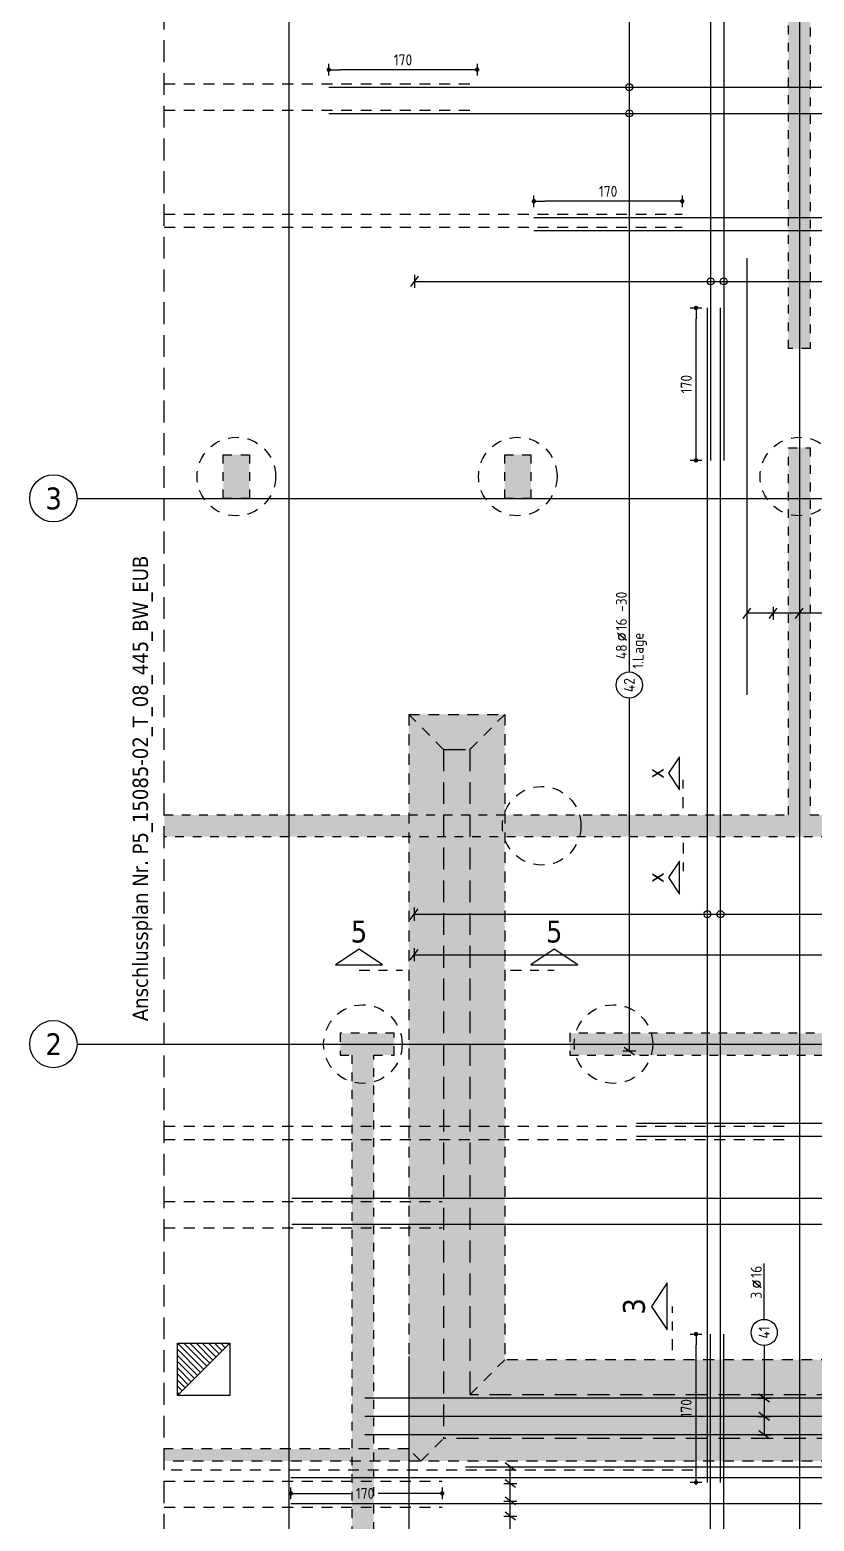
# Model space of a CAD drawing. Extents: x -101 to 101, y -52 to 90.
# Drawn here: x 22.06 to 31.05, y 18.48 to 35.56 of the extents above; entities that cross this region are included whole.
import ezdxf
from ezdxf.enums import TextEntityAlignment as Align

# ---------------------------------------------------------------- set-up
doc = ezdxf.new("R2010")
doc.units = 0
doc.header["$LTSCALE"] = 0.5
for name, pattern in [('AUSGEZOGEN', [1000.01, 1000, 0.01]), ('DASHDOTSMALL', [1.05, 0.5, -0.25, 0.05, -0.25]), ('DASHED', [0.75, 0.5, -0.25]), ('HIDDEN', [0.375, 0.25, -0.125]), ('PUNKT', [0.175, 0.05, -0.125]), ('STRICHPUNKT2', [0.55, 0.25, -0.125, 0.05, -0.125]), ('VERDECKT', [0.375, 0.25, -0.125]), ('VERDECKTX2', [0.75, 0.5, -0.25])]:
    doc.linetypes.add(name, pattern=pattern)
for name, color, linetype in [('2.UG', 7, 'Continuous'), ('ACHSEN', 7, 'Continuous'), ('AFU', 7, 'Continuous'), ('BETON', 7, 'Continuous'), ('DRUEBER', 7, 'Continuous'), ('grau_dunkel', 7, 'Continuous'), ('grau_hell', 7, 'Continuous'), ('Gründungspfähle', 7, 'Continuous'), ('HILFE', 7, 'Continuous'), ('MASSE', 7, 'Continuous'), ('RND', 7, 'Continuous'), ('SCHNITTE', 7, 'Continuous'), ('SCHRAFF', 7, 'Continuous'), ('SFP_Achsen', 7, 'Continuous'), ('TEXT', 7, 'Continuous'), ('VERDECKT', 7, 'Continuous')]:
    doc.layers.add(name, color=color, linetype=linetype)
doc.layers.add('NOPLOT', color=7, linetype='Continuous', plot=False)
doc.styles.add('helv', font='tahoma.ttf')
doc.styles.add('txt', font='isocp.shx')
doc.linetypes.add('AFU_50L', pattern='A,0.75,["/",Standard,S=0.2,R=0,X=-0.01,Y=-0.1],0.07,["/",Standard,S=0.2,R=0,X=-0.01,Y=-0.1],0.75', length=1.57)
doc.dimstyles.new('DOT_I', dxfattribs={"dimscale": 0.5, "dimtxt": 0.25, "dimasz": 0.25, "dimexe": 0.1, "dimexo": 0.3, "dimgap": 0.1, "dimtad": 1, "dimdec": 3, "dimzin": 3, "dimtxsty": 'txt', "dimblk": 'DOT', "dimblk1": 'DOT', "dimblk2": 'DOT', "dimsah": 1, "dimcen": 0.1, "dimse1": 1, "dimse2": 1, "dimazin": 0, "dimtfac": 1, "dimtdec": 4, "dimtix": 1, "dimtmove": 2, "dimatfit": 3, "dimfxl": 0, "dimtvp": 1, "dimtolj": 1, "dimtzin": 0, "dimarcsym": 0})

# ---------------------------------------------------------------- blocks, each defined once
blk = doc.blocks.new('lei_gre')
at = {"layer": 'RND', "color": 7, "linetype": 'Continuous'}
for p, q in [((-0.09, -0.12), (0.09, 0.12)), ((0, 0.15), (0, -0.15))]:
    blk.add_line(p, q, dxfattribs=at)
blk = doc.blocks.new('RND_LEI')
at = {"layer": 'RND', "color": 7, "linetype": 'Continuous'}
blk.add_line((1.022, 0.066), (1.19, 0.27), dxfattribs=at)
for centre, radius in [((0, 0), 0.3), ((1.106, 0.168), 0.075)]:
    blk.add_circle(centre, radius, dxfattribs=at)
at = {"layer": 'RND', "color": 7, "linetype": 'Continuous', "style": 'txt'}
blk.add_attdef('POSL', text='', height=0.25, dxfattribs=at).set_placement((0, 0), align=Align.MIDDLE)
blk.add_attdef('ANZ', text='', height=0.25, dxfattribs=at).set_placement((0.931, 0.057), align=Align.RIGHT)
for tag, p in [('DUM', (1.253, 0.057)), ('ABSTD', (1.674, 0.057)), ('POSTXT', (0.374, -0.327))]:
    blk.add_attdef(tag, p, '', height=0.25, dxfattribs=at)
blk = doc.blocks.new('DOT')
at = {"layer": 'MASSE', "color": 7, "linetype": 'Continuous'}
for p, q in [((0, 0), (-1, 0)), ((0, 0.54), (0, -0.54))]:
    blk.add_line(p, q, dxfattribs=at)
at = {"layer": 'MASSE', "color": 7, "linetype": 'Continuous', "const_width": 0.2}
blk.add_lwpolyline([(-0.1, 0, 1), (0.1, 0, 1)], format="xyb", close=True, dxfattribs=at)
blk = doc.blocks.new('*D56')
at = {"layer": 'Defpoints', "color": 0, "linetype": 'AUSGEZOGEN', "transparency": 16777216}
for p in [(25.485, 35.104), (25.485, 35.104), (27.185, 35.104)]:
    blk.add_point(p, dxfattribs=at)
at = {"layer": 'MASSE', "color": 0, "linetype": 'AUSGEZOGEN', "lineweight": -2, "transparency": 16777216}
blk.add_line((27.06, 35.104), (25.61, 35.104), dxfattribs=at)
at = {"layer": 'MASSE', "color": 0, "linetype": 'AUSGEZOGEN', "lineweight": -2, "transparency": 16777216, "xscale": 0.125, "yscale": 0.125, "zscale": 0.125, "rotation": 180}
blk.add_blockref('DOT', (25.485, 35.104), dxfattribs=at)
at = {"layer": 'MASSE', "color": 0, "linetype": 'AUSGEZOGEN', "lineweight": -2, "transparency": 16777216, "xscale": 0.125, "yscale": 0.125, "zscale": 0.125}
blk.add_blockref('DOT', (27.185, 35.104), dxfattribs=at)
at = {"layer": 'MASSE', "color": 0, "linetype": 'AUSGEZOGEN', "transparency": 16777216, "insert": (26.335, 35.217), "char_height": 0.125, "attachment_point": 5, "style": 'txt'}
blk.add_mtext('\\A1;170', dxfattribs=at)
blk = doc.blocks.new('*D58')
at = {"layer": 'Defpoints', "color": 0, "linetype": 'AUSGEZOGEN', "transparency": 16777216}
for p in [(27.835, 33.598), (27.835, 33.598), (29.535, 33.598)]:
    blk.add_point(p, dxfattribs=at)
at = {"layer": 'MASSE', "color": 0, "linetype": 'AUSGEZOGEN', "lineweight": -2, "transparency": 16777216}
blk.add_line((29.41, 33.598), (27.96, 33.598), dxfattribs=at)
at = {"layer": 'MASSE', "color": 0, "linetype": 'AUSGEZOGEN', "lineweight": -2, "transparency": 16777216, "xscale": 0.125, "yscale": 0.125, "zscale": 0.125, "rotation": 180}
blk.add_blockref('DOT', (27.835, 33.598), dxfattribs=at)
at = {"layer": 'MASSE', "color": 0, "linetype": 'AUSGEZOGEN', "lineweight": -2, "transparency": 16777216, "xscale": 0.125, "yscale": 0.125, "zscale": 0.125}
blk.add_blockref('DOT', (29.535, 33.598), dxfattribs=at)
at = {"layer": 'MASSE', "color": 0, "linetype": 'AUSGEZOGEN', "transparency": 16777216, "insert": (28.685, 33.711), "char_height": 0.125, "attachment_point": 5, "style": 'txt'}
blk.add_mtext('\\A1;170', dxfattribs=at)
blk = doc.blocks.new('*D59')
at = {"layer": 'Defpoints', "color": 0, "linetype": 'AUSGEZOGEN', "transparency": 16777216}
for p in [(25.051, 18.801), (25.051, 18.801), (26.785, 18.801)]:
    blk.add_point(p, dxfattribs=at)
at = {"layer": 'MASSE', "color": 0, "linetype": 'AUSGEZOGEN', "lineweight": -2, "transparency": 16777216}
for p, q in [((25.176, 18.801), (25.751, 18.801)), ((26.66, 18.801), (26.051, 18.801))]:
    blk.add_line(p, q, dxfattribs=at)
at = {"layer": 'MASSE', "color": 0, "linetype": 'AUSGEZOGEN', "lineweight": -2, "transparency": 16777216, "xscale": 0.125, "yscale": 0.125, "zscale": 0.125, "rotation": 180}
blk.add_blockref('DOT', (25.051, 18.801), dxfattribs=at)
at = {"layer": 'MASSE', "color": 0, "linetype": 'AUSGEZOGEN', "lineweight": -2, "transparency": 16777216, "xscale": 0.125, "yscale": 0.125, "zscale": 0.125}
blk.add_blockref('DOT', (26.785, 18.801), dxfattribs=at)
at = {"layer": 'MASSE', "color": 0, "linetype": 'AUSGEZOGEN', "transparency": 16777216, "insert": (25.901, 18.801), "char_height": 0.125, "attachment_point": 5, "style": 'txt'}
blk.add_mtext('\\A1;170', dxfattribs=at)
blk = doc.blocks.new('*D63')
at = {"layer": 'Defpoints', "color": 0, "linetype": 'AUSGEZOGEN', "transparency": 16777216}
for p in [(29.692, 32.376), (29.692, 32.376), (29.692, 30.631)]:
    blk.add_point(p, dxfattribs=at)
at = {"layer": 'MASSE', "color": 0, "linetype": 'AUSGEZOGEN', "lineweight": -2, "transparency": 16777216}
blk.add_line((29.692, 30.756), (29.692, 32.251), dxfattribs=at)
at = {"layer": 'MASSE', "color": 0, "linetype": 'AUSGEZOGEN', "lineweight": -2, "transparency": 16777216, "xscale": 0.125, "yscale": 0.125, "zscale": 0.125}
for p, rotation in [((29.692, 32.376), 90), ((29.692, 30.631), 270)]:
    blk.add_blockref('DOT', p, dxfattribs=dict(at, rotation=rotation))
at = {"layer": 'MASSE', "color": 0, "linetype": 'AUSGEZOGEN', "transparency": 16777216, "insert": (29.58, 31.504), "char_height": 0.125, "attachment_point": 5, "rotation": 90, "style": 'txt'}
blk.add_mtext('\\A1;170', dxfattribs=at)
blk = doc.blocks.new('*D66')
at = {"layer": 'Defpoints', "color": 0, "linetype": 'AUSGEZOGEN', "transparency": 16777216}
for p in [(29.692, 20.626), (29.692, 20.626), (29.692, 18.926)]:
    blk.add_point(p, dxfattribs=at)
at = {"layer": 'MASSE', "color": 0, "linetype": 'AUSGEZOGEN', "lineweight": -2, "transparency": 16777216}
blk.add_line((29.692, 19.051), (29.692, 20.501), dxfattribs=at)
at = {"layer": 'MASSE', "color": 0, "linetype": 'AUSGEZOGEN', "lineweight": -2, "transparency": 16777216, "xscale": 0.125, "yscale": 0.125, "zscale": 0.125}
for p, rotation in [((29.692, 20.626), 90), ((29.692, 18.926), 270)]:
    blk.add_blockref('DOT', p, dxfattribs=dict(at, rotation=rotation))
at = {"layer": 'MASSE', "color": 0, "linetype": 'AUSGEZOGEN', "transparency": 16777216, "insert": (29.58, 19.776), "char_height": 0.125, "attachment_point": 5, "rotation": 90, "style": 'txt'}
blk.add_mtext('\\A1;170', dxfattribs=at)
blk = doc.blocks.new('SCHN-2')
at = {"layer": 'SCHNITTE', "color": 6, "linetype": 'Continuous'}
blk.add_lwpolyline([(0.378, 0.088), (0, 0.34), (-0.378, 0.088)], close=True, dxfattribs=at)
at = {"layer": 'SCHNITTE', "color": 1, "linetype": 'DASHDOTSMALL', "style": 'helv'}
blk.add_attdef('SCHN-2', text='', height=0.35, dxfattribs=at).set_placement((0, 0.45), align=Align.CENTER)
blk = doc.blocks.new('SCHN-1')
at = {"layer": 'SCHNITTE', "color": 5, "linetype": 'Continuous'}
blk.add_lwpolyline([(0.54, 0.125), (0, 0.485), (-0.54, 0.125)], close=True, dxfattribs=at)
at = {"layer": 'SCHNITTE', "color": 6, "linetype": 'Continuous', "style": 'helv'}
blk.add_attdef('SCHN-1', text='', height=0.5, dxfattribs=at).set_placement((0, 0.635), align=Align.CENTER)

msp = doc.modelspace()

# ---------------------------------------------------------------- hatches: boundary and pattern name
at = {"layer": '2.UG', "linetype": 'AUSGEZOGEN'}
h = msp.add_hatch(dxfattribs=at)
h.set_pattern_fill('DOTS', scale=0.8, double=1)
h.set_pattern_definition([(0, (73.88, 57.7828), (0.635, 1.27), [0, -1.27])])
h.paths.add_polyline_path([(28.0859, 38.321), (26.9759, 38.321), (26.9759, 38.566), (26.6759, 38.566), (26.6759, 38.321), (23.9009, 38.321), (23.9009, 38.021), (28.0859, 38.021)], flags=17)
h.paths.add_polyline_path([(31.3709, 38.321), (30.5959, 38.321), (30.5959, 38.021), (30.7509, 38.021), (30.7509, 37.521), (31.0009, 37.521), (31.0009, 38.021), (31.3709, 38.021)], flags=17)
h.paths.add_polyline_path([(36.0259, 39.721), (35.7259, 39.721), (35.7259, 38.321), (33.9909, 38.321), (33.9909, 39.721), (33.6909, 39.721), (33.6909, 38.321), (33.3809, 38.321), (33.3809, 38.021), (35.7259, 38.021), (35.7259, 26.571), (31.0009, 26.571), (31.0009, 30.776), (30.7509, 30.776), (30.7509, 26.571), (23.9009, 26.571), (23.9009, 26.321), (36.0259, 26.321)])
h.paths.add_polyline_path([(31.0009, 36.386), (30.7509, 36.386), (30.7509, 31.911), (31.0009, 31.911)], flags=17)
h.paths.add_polyline_path([(27.8009, 30.696), (27.5009, 30.696), (27.5009, 30.196), (27.8009, 30.196)], flags=17)
h.paths.add_polyline_path([(24.5759, 30.696), (24.2759, 30.696), (24.2759, 30.196), (24.5759, 30.196)], flags=17)
h.paths.add_polyline_path([(39.6859, 30.946), (38.5009, 30.946), (38.5009, 38.021), (40.7509, 38.021), (40.7509, 38.321), (38.5009, 38.321), (38.5009, 38.771), (38.2509, 38.771), (38.2509, 30.226), (38.5009, 30.226), (38.5009, 30.696), (39.6859, 30.696)])
h.paths.add_polyline_path([(40.7509, 28.446), (38.5009, 28.446), (38.5009, 28.601), (38.2509, 28.601), (38.2509, 25.701), (38.5009, 25.701), (38.5009, 28.196), (40.5759, 28.196), (40.5759, 24.071), (38.5009, 24.071), (38.5009, 24.691), (38.2509, 24.691), (38.2509, 24.071), (28.2459, 24.071), (28.2459, 23.821), (38.8759, 23.821), (38.8759, 17.371), (26.0009, 17.371), (26.0009, 23.821), (26.2359, 23.821), (26.2359, 24.071), (25.6159, 24.071), (25.6159, 23.821), (25.7509, 23.821), (25.7509, 17.371), (23.9009, 17.371), (23.9009, 17.071), (40.7509, 17.071), (40.7509, 17.371), (39.1259, 17.371), (39.1259, 23.821), (40.7509, 23.821)])
at = {"layer": 'grau_dunkel'}
msp.add_hatch(color=21, dxfattribs=at).paths.add_polyline_path([(36.2009, 19.431), (36.2009, 19.931), (27.1009, 19.931), (27.1009, 27.321), (26.8009, 27.321), (26.8009, 19.431)])
at = {"layer": 'grau_dunkel', "linetype": 'AUSGEZOGEN'}
h = msp.add_hatch(dxfattribs=at)
h.set_pattern_fill('ANSI31', color=171, scale=0.4, angle=90, style=0, double=1)
h.set_pattern_definition([(135, (-59.109007, 562.577554), (-0.035355339, -0.035355339), [])])
h.paths.add_polyline_path([(24.3509, 20.521), (23.7509, 20.521), (23.7509, 19.921)])
at = {"layer": 'grau_hell'}
h = msp.add_hatch(color=9, dxfattribs=at)
h.paths.add_polyline_path([(27.5009, 20.331), (27.1009, 19.931), (36.2009, 19.931), (36.2009, 20.331)])
h.paths.add_polyline_path([(27.1009, 19.931), (27.5009, 20.331), (27.5009, 27.721), (27.1009, 27.321)])
h.paths.add_polyline_path([(26.8009, 27.321), (27.1009, 27.321), (27.5009, 27.721), (26.4009, 27.721)])
h.paths.add_polyline_path([(26.8009, 27.321), (26.4009, 27.721), (26.4009, 19.311), (26.5409, 19.171), (26.8009, 19.431)])
h.paths.add_polyline_path([(26.8009, 19.431), (26.5409, 19.171), (36.2009, 19.171), (36.2009, 19.431)])
h.paths.add_polyline_path([(23.6009, 19.311), (23.6009, 19.171), (26.5409, 19.171), (26.4009, 19.311)])
at = {"layer": 'SCHRAFF', "linetype": 'AUSGEZOGEN'}
h = msp.add_hatch(dxfattribs=at)
h.set_pattern_fill('DOTS', scale=0.05, double=1)
h.set_pattern_definition([(0, (73.88, 57.78282), (0.0396875, 0.079375), [0, -0.079375])])
h.paths.add_polyline_path([(26.4009, 38.321), (23.6009, 38.321), (23.6009, 38.021), (26.4009, 38.021)])
h.paths.add_polyline_path([(28.0859, 38.321), (26.9759, 38.321), (26.9759, 38.566), (26.6759, 38.566), (26.6759, 38.321), (26.4009, 38.321), (26.4009, 38.021), (28.0859, 38.021)], flags=17)
h.paths.add_polyline_path([(31.3709, 38.321), (30.5959, 38.321), (30.5959, 38.021), (30.7509, 38.021), (30.7509, 37.521), (31.0009, 37.521), (31.0009, 38.021), (31.3709, 38.021)], flags=17)
h.paths.add_polyline_path([(36.0259, 39.721), (35.7259, 39.721), (35.7259, 38.321), (33.9909, 38.321), (33.9909, 39.721), (33.6909, 39.721), (33.6909, 38.321), (33.3809, 38.321), (33.3809, 38.021), (35.7259, 38.021), (35.7259, 26.571), (31.0009, 26.571), (31.0009, 30.776), (30.7509, 30.776), (30.7509, 26.571), (26.4009, 26.571), (26.4009, 26.321), (36.0259, 26.321)])
h.paths.add_polyline_path([(40.7509, 38.321), (38.5009, 38.321), (38.5009, 38.771), (38.2509, 38.771), (38.2509, 30.226), (38.5009, 30.226), (38.5009, 30.696), (39.6859, 30.696), (39.6859, 30.946), (38.5009, 30.946), (38.5009, 38.021), (40.7509, 38.021)])
h.paths.add_polyline_path([(31.0009, 36.386), (30.7509, 36.386), (30.7509, 31.911), (31.0009, 31.911)], flags=17)
h.paths.add_polyline_path([(27.8009, 30.696), (27.5009, 30.696), (27.5009, 30.196), (27.8009, 30.196)], flags=17)
h.paths.add_polyline_path([(24.5759, 30.696), (24.2759, 30.696), (24.2759, 30.196), (24.5759, 30.196)])
h.paths.add_polyline_path([(26.4009, 26.571), (23.6009, 26.571), (23.6009, 26.321), (26.4009, 26.321)])
h.paths.add_polyline_path([(40.7509, 28.446), (38.5009, 28.446), (38.5009, 28.601), (38.2509, 28.601), (38.2509, 25.701), (38.5009, 25.701), (38.5009, 28.196), (40.5759, 28.196), (40.5759, 24.071), (38.5009, 24.071), (38.5009, 24.691), (38.2509, 24.691), (38.2509, 23.821), (38.8759, 23.821), (38.8759, 17.371), (38.2509, 17.371), (38.2509, 17.071), (40.7509, 17.071), (40.7509, 17.371), (39.1259, 17.371), (39.1259, 23.821), (40.7509, 23.821)])
h.paths.add_polyline_path([(38.2509, 24.071), (28.2459, 24.071), (28.2459, 23.821), (38.2509, 23.821)])
h.paths.add_polyline_path([(26.2359, 24.071), (25.6159, 24.071), (25.6159, 23.821), (25.7509, 23.821), (25.7509, 17.371), (23.6009, 17.371), (23.6009, 17.071), (26.4009, 17.071), (26.4009, 17.371), (26.0009, 17.371), (26.0009, 23.821), (26.2359, 23.821)])
h.paths.add_polyline_path([(38.2509, 17.371), (26.4009, 17.371), (26.4009, 17.071), (38.2509, 17.071)])

# ---------------------------------------------------------------- linework, layer by layer
at = {"layer": 'ACHSEN', "color": 140, "linetype": 'AUSGEZOGEN'}
for p, q in [((30.8759, 39.721), (30.8759, 13.791)), ((22.6009, 30.196), (40.7509, 30.196)), ((22.6009, 23.946), (40.7509, 23.946))]:
    msp.add_line(p, q, dxfattribs=at)
at = {"layer": 'AFU', "color": 8, "linetype": 'AFU_50L'}
msp.add_line((25.0259, 38.321), (25.0259, 16.691), dxfattribs=at)
at = {"layer": 'BETON', "color": 6, "linetype": 'AUSGEZOGEN'}
msp.add_lwpolyline([(23.7509, 20.521), (24.3509, 20.521), (24.3509, 19.921), (23.7509, 19.921)], close=True, dxfattribs=at)
at = {"layer": 'DRUEBER', "color": 7, "linetype": 'PUNKT', "lineweight": -2}
for points in [[(36.0259, 39.721), (36.0259, 26.321), (23.6009, 26.321)], [(23.6009, 26.571), (30.7509, 26.571), (30.7509, 30.776), (31.0009, 30.776), (31.0009, 26.571), (35.7259, 26.571), (35.7259, 38.021), (33.3809, 38.021), (33.3809, 38.321), (33.6909, 38.321), (33.6909, 39.721)], [(40.7509, 28.446), (38.5009, 28.446), (38.5009, 28.601), (38.2509, 28.601), (38.2509, 25.701), (38.5009, 25.701), (38.5009, 28.196), (40.5759, 28.196), (40.5759, 24.071), (38.5009, 24.071), (38.5009, 24.691), (38.2509, 24.691), (38.2509, 24.071), (28.2459, 24.071), (28.2459, 23.821), (38.8759, 23.821), (38.8759, 17.371)], [(26.0009, 17.371), (26.0009, 23.821), (26.2359, 23.821), (26.2359, 24.071), (25.6159, 24.071), (25.6159, 23.821), (25.7509, 23.821), (25.7509, 17.371)]]:
    msp.add_lwpolyline(points, dxfattribs=at)
for points in [[(30.7509, 36.386), (31.0009, 36.386), (31.0009, 31.911), (30.7509, 31.911)], [(24.2759, 30.696), (24.5759, 30.696), (24.5759, 30.196), (24.2759, 30.196)], [(27.5009, 30.696), (27.8009, 30.696), (27.8009, 30.196), (27.5009, 30.196)]]:
    msp.add_lwpolyline(points, close=True, dxfattribs=at)
at = {"layer": 'grau_dunkel', "color": 171, "linetype": 'AUSGEZOGEN'}
msp.add_line((24.3509, 20.521), (23.7509, 19.921), dxfattribs=at)
at = {"layer": 'Gründungspfähle', "color": 171, "linetype": 'VERDECKT'}
for centre in [(24.4259, 30.446), (27.6509, 30.446), (30.8759, 30.446), (27.9244, 26.446), (25.8759, 23.946), (28.7459, 23.9461)]:
    msp.add_circle(centre, 0.45, dxfattribs=at)
at = {"layer": 'HILFE', "color": 102, "linetype": 'DASHED'}
msp.add_line((23.6009, 15.691), (23.6009, 39.721), dxfattribs=at)
at = {"layer": 'NOPLOT', "color": 191, "linetype": 'AUSGEZOGEN'}
msp.add_line((26.4009, 20.3689), (26.4009, 13.4127), dxfattribs=at)
at = {"layer": 'RND', "color": 7, "linetype": 'AUSGEZOGEN'}
for p, q in [((28.9276, 37.9742), (28.9276, 28.2077)), ((26.4682, 32.68), (32.0115, 32.68)), ((28.9276, 27.9077), (28.9276, 23.8673)), ((26.4622, 25.4339), (31.5902, 25.4339)), ((26.4624, 24.9704), (31.5932, 24.9704)), ((30.473, 20.7945), (30.473, 21.4345))]:
    msp.add_line(p, q, dxfattribs=at)
at = {"layer": 'RND', "color": 102, "linetype": 'AUSGEZOGEN'}
for p, q in [((31.6785, 28.8801), (30.2759, 28.8801)), ((30.473, 20.4945), (30.473, 19.4718)), ((27.5643, 14.4979), (27.5643, 19.1047))]:
    msp.add_line(p, q, dxfattribs=at)
at = {"layer": 'RND', "color": 1, "linetype": 'HIDDEN'}
msp.add_line((29.6559, 19.0674), (23.6009, 19.0674), dxfattribs=at)
at = {"layer": 'RND', "color": 1, "linetype": 'AUSGEZOGEN'}
for points in [[(29.8596, 38.281), (29.8596, 30.631)], [(30.0096, 38.281), (30.0096, 30.631)], [(25.4847, 34.9043), (32.8347, 34.9043)], [(25.4847, 34.6043), (32.8347, 34.6043)], [(27.8347, 33.4126), (38.4347, 33.4126)], [(27.8347, 33.2626), (38.4347, 33.2626)], [(30.2759, 32.946), (30.2759, 27.946)], [(29.8223, 18.926), (29.8223, 32.376)], [(29.9723, 18.926), (29.9723, 32.376)], [(29.0109, 23.0426), (36.5609, 23.0426)], [(29.0109, 22.8926), (36.5609, 22.8926)], [(36.5609, 22.1802), (25.0609, 22.1802)], [(36.5609, 21.8802), (25.0609, 21.8802)], [(29.8596, 17.126), (29.8596, 20.626)], [(30.0096, 17.126), (30.0096, 20.626)], [(36.4966, 19.8909), (25.8966, 19.8909)], [(36.4966, 19.681), (25.8966, 19.681)], [(36.4966, 19.4718), (25.8966, 19.4718)], [(34.6509, 18.9801), (25.0509, 18.9801)], [(27.0509, 19.1047), (39.0509, 19.1047)], [(34.6509, 18.6801), (25.0509, 18.6801)]]:
    msp.add_lwpolyline(points, dxfattribs=at)
at = {"layer": 'RND', "color": 1, "linetype": 'HIDDEN'}
for points in [[(23.6009, 34.9416), (27.1847, 34.9416)], [(23.6009, 34.6416), (27.1847, 34.6416)], [(23.6009, 33.4499), (29.5347, 33.4499)], [(23.6009, 33.2999), (29.5347, 33.2999)], [(23.6009, 23.0053), (30.7347, 23.0053)], [(23.6009, 22.8553), (30.7347, 22.8553)], [(23.6009, 22.1429), (26.7847, 22.1429)], [(23.6009, 21.8429), (26.7847, 21.8429)], [(23.6009, 18.9428), (26.7847, 18.9428)], [(23.6009, 18.6428), (26.7847, 18.6428)]]:
    msp.add_lwpolyline(points, dxfattribs=at)
at = {"layer": 'RND', "color": 7, "linetype": 'AUSGEZOGEN'}
for centre in [(28.9276, 34.9043), (28.9276, 34.6043), (29.8596, 32.68), (30.0096, 32.68), (29.8223, 25.4339), (29.9723, 25.4339)]:
    msp.add_circle(centre, 0.04, dxfattribs=at)
at = {"layer": 'SCHNITTE', "color": 6, "linetype": 'STRICHPUNKT2'}
for p, q in [((29.5461, 26.6474), (29.5461, 27.0474)), ((29.5461, 26.2528), (29.5461, 25.8528))]:
    msp.add_line(p, q, dxfattribs=at)
at = {"layer": 'SCHNITTE', "color": 5, "linetype": 'STRICHPUNKT2'}
for p, q in [((25.8314, 24.7925), (26.3314, 24.7925)), ((27.568, 24.7925), (28.068, 24.7925)), ((29.4235, 20.443), (29.4235, 20.943))]:
    msp.add_line(p, q, dxfattribs=at)
at = {"layer": 'SFP_Achsen', "color": 7, "linetype": 'AUSGEZOGEN'}
for centre in [(22.3304, 30.196), (22.3304, 23.946)]:
    msp.add_circle(centre, 0.2705, dxfattribs=at)
at = {"layer": 'VERDECKT', "color": 7, "linetype": 'VERDECKT'}
for p, q in [((26.4009, 27.721), (26.4009, 19.311)), ((26.4009, 27.721), (27.5009, 27.721)), ((26.8009, 27.321), (26.4009, 27.721)), ((27.1009, 27.321), (27.5009, 27.721)), ((27.5009, 27.721), (27.5009, 20.331)), ((27.1009, 19.931), (27.5009, 20.331)), ((36.1995, 20.331), (27.5009, 20.331)), ((26.4009, 19.311), (23.6009, 19.311)), ((26.5409, 19.171), (26.4009, 19.311)), ((26.5409, 19.171), (26.8009, 19.431)), ((36.2009, 19.171), (23.6009, 19.171))]:
    msp.add_line(p, q, dxfattribs=at)
at = {"layer": 'VERDECKT', "color": 7, "linetype": 'VERDECKTX2'}
for p, q in [((26.8009, 27.321), (26.8009, 19.431)), ((26.8009, 27.321), (27.1009, 27.321)), ((27.1009, 27.321), (27.1009, 19.931)), ((36.1995, 19.931), (27.1009, 19.931)), ((36.1995, 19.431), (26.8009, 19.431))]:
    msp.add_line(p, q, dxfattribs=at)

# ---------------------------------------------------------------- block references
at = {"layer": 'RND', "color": 7, "linetype": 'AUSGEZOGEN', "xscale": 0.5, "yscale": 0.5, "zscale": 0.5}
for p in [(26.4682, 32.68), (30.2759, 28.8801), (30.5759, 28.8801), (30.8759, 28.8801), (26.4622, 25.4339), (26.4624, 24.9704)]:
    msp.add_blockref('lei_gre', p, dxfattribs=at)
at = {"layer": 'RND', "color": 7, "linetype": 'AUSGEZOGEN', "xscale": 0.5, "yscale": 0.5, "zscale": 0.5, "rotation": 90}
for p, values in [((28.9276, 28.0577), {'POSL': '42', 'DUM': '16', 'ANZ': '48', 'ABSTD': '-30', 'POSTXT': '1.Lage'}), ((30.473, 20.6445), {'POSL': '41', 'DUM': '16', 'ANZ': '3'})]:
    msp.add_blockref('RND_LEI', p, dxfattribs=at).add_auto_attribs(values)
at = {"layer": 'RND', "color": 7, "linetype": 'AUSGEZOGEN', "xscale": 0.5, "yscale": 0.5, "zscale": 0.5}
for p, rotation in [((28.9276, 23.8673), 270), ((30.473, 19.8909), 90), ((30.473, 19.681), 90), ((30.473, 19.4718), 90), ((27.5643, 19.1047), 90), ((27.5643, 18.9129), 90), ((27.5643, 18.714), 90), ((27.5643, 18.5407), 90)]:
    msp.add_blockref('lei_gre', p, dxfattribs=dict(at, rotation=rotation))
at = {"layer": 'SCHNITTE', "color": 6, "linetype": 'STRICHPUNKT2', "xscale": 0.5, "yscale": 0.5, "zscale": 0.5, "rotation": 90}
for p in [(29.5461, 27.0474), (29.5461, 25.8528)]:
    msp.add_blockref('SCHN-2', p, dxfattribs=at).add_auto_attribs({'SCHN-2': 'x'})
at = {"layer": 'SCHNITTE', "color": 5, "linetype": 'STRICHPUNKT2', "xscale": 0.5, "yscale": 0.5, "zscale": 0.5}
for p in [(25.8314, 24.7925), (28.068, 24.7925)]:
    msp.add_blockref('SCHN-1', p, dxfattribs=at).add_auto_attribs({'SCHN-1': '5'})
at = {"layer": 'SCHNITTE', "color": 5, "linetype": 'STRICHPUNKT2', "xscale": 0.5, "yscale": 0.5, "zscale": 0.5, "rotation": 90}
msp.add_blockref('SCHN-1', (29.4235, 20.943), dxfattribs=at).add_auto_attribs({'SCHN-1': '3'})

# ---------------------------------------------------------------- texts
at = {"layer": 'SFP_Achsen', "color": 6, "linetype": 'AUSGEZOGEN', "style": 'helv'}
for s, p in [('3', (22.2398, 30.0698)), ('2', (22.2398, 23.8198))]:
    msp.add_text(s, height=0.25, dxfattribs=at).set_placement(p)
at = {"layer": 'TEXT', "color": 1, "linetype": 'AUSGEZOGEN', "style": 'helv'}
msp.add_text('Anschlussplan Nr. P5_15085-02_T_08_445_BW_EUB', height=0.175, rotation=90, dxfattribs=at).set_placement((23.4133, 24.2092))

# ---------------------------------------------------------------- dimensions: what is measured, and where the dimension line sits
at = {"layer": 'MASSE', "color": 7, "linetype": 'AUSGEZOGEN'}
for base, p1, p2, picture, middle in [((25.4847, 35.1042), (27.1847, 35.1042), (25.4847, 35.1042), '*D56', (26.3347, 35.2167)), ((27.8347, 33.5982), (29.5347, 33.5982), (27.8347, 33.5982), '*D58', (28.6847, 33.7107))]:
    dim = msp.add_linear_dim(base=base, p1=p1, p2=p2, dimstyle='DOT_I', override={"dimdec": 0, "dimlfac": 100}, dxfattribs=at)
    dim.commit()
    dim.dimension.update_dxf_attribs({"geometry": picture, "text_midpoint": middle})
dim = msp.add_linear_dim(base=(29.6925, 32.376), p1=(29.6925, 30.631), p2=(29.6925, 32.376), angle=90, text='170', dimstyle='DOT_I', override={"dimdec": 1, "dimlfac": 100}, dxfattribs=at)
dim.commit()
dim.dimension.update_dxf_attribs({"geometry": '*D63', "text_midpoint": (29.58, 31.5035)})
dim = msp.add_linear_dim(base=(29.6925, 20.626), p1=(29.6925, 18.926), p2=(29.6925, 20.626), angle=90, dimstyle='DOT_I', override={"dimdec": 0, "dimlfac": 100}, dxfattribs=at)
dim.commit()
dim.dimension.update_dxf_attribs({"geometry": '*D66', "text_midpoint": (29.58, 19.776)})
dim = msp.add_linear_dim(base=(25.0509, 18.8012), p1=(26.7847, 18.8012), p2=(25.0509, 18.8012), text='170', dimstyle='DOT_I', override={"dimdec": 0, "dimlfac": 100}, dxfattribs=at)
dim.commit()
dim.dimension.update_dxf_attribs({"geometry": '*D59', "text_midpoint": (25.9009, 18.8012), "dimtype": 160})

doc.saveas('drawing.dxf')
